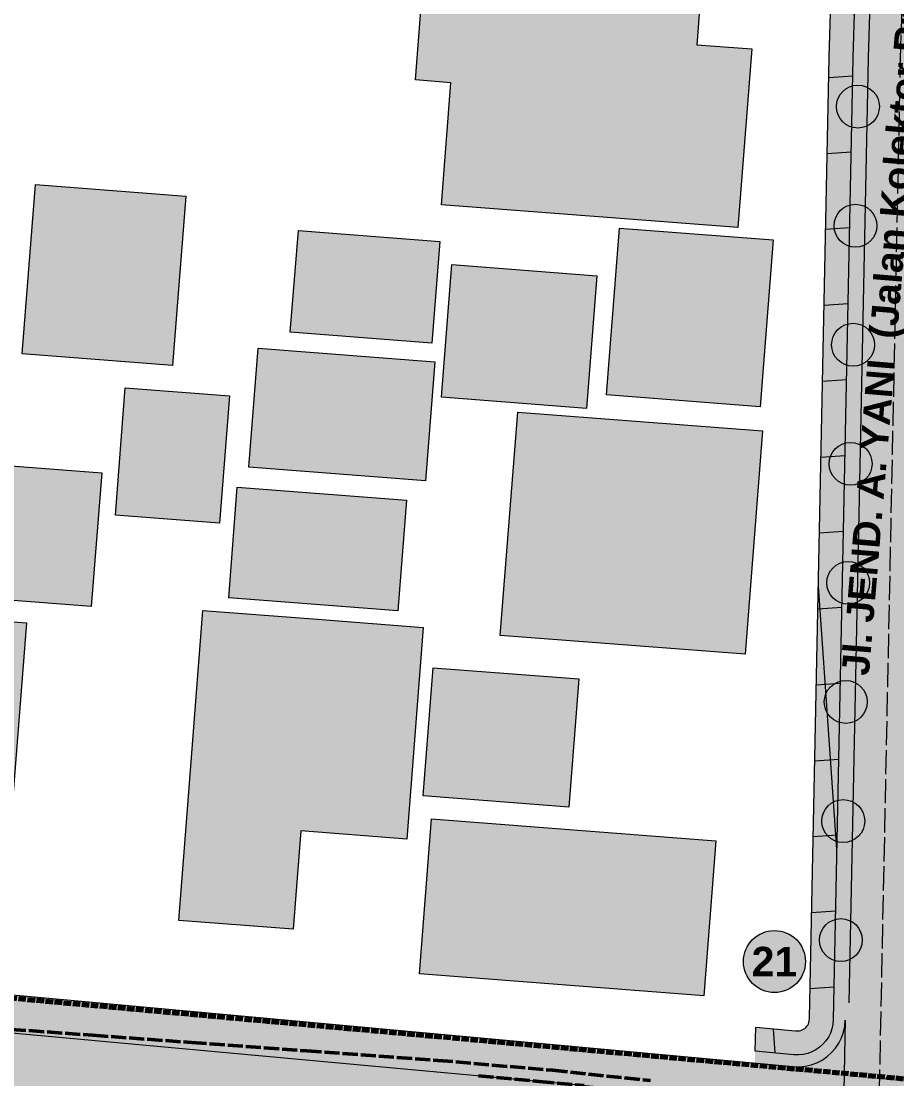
# Model space of a CAD drawing. Header units: metres. Extents: x 305909 to 307171, y 9156037 to 9156671.
# Drawn here: x 306816.2 to 306889.7, y 9156462.2 to 9156551 of the extents above; entities that cross this region are included whole.
import ezdxf
from ezdxf.enums import TextEntityAlignment as Align

# ---------------------------------------------------------------- set-up
doc = ezdxf.new("R2010")
doc.units = ezdxf.units.M
doc.linetypes.add('DASHED', pattern=[1.524, 1.27, -0.254])
doc.linetypes.add('DASHED2', pattern=[0.762, 0.635, -0.127])
for name, color, linetype, lineweight, true_color in [('B-DELINEASI', 7, 'DASHED2', 70, 0xc800c8), ('J-BADAN_KOLEKTOR', 7, 'Continuous', 13, 0x6e6e6e), ('J-MARKA_TEPI', 7, 'Continuous', 13, 0xffffff), ('J-PERKERASAN_JALAN', 7, 'Continuous', 9, 0x989896), ('J-SUMBU_KOLEKTOR', 7, 'DASHED', 18, 0xffffff), ('K-BANGUNAN_LUAR_TAPAK', 7, 'Continuous', 9, 0xdedede), ('P-TROTOAR_AYANI', 7, 'Continuous', 9, 0xd6c8b2), ('T-JALUR_DISTRIBUSI_BARANG', 7, 'DASHED', 50, 0x7832aa), ('T-LABEL_JALAN', 7, 'Continuous', 0, 0x282828), ('T-NOMOR_ELEMEN', 7, 'Continuous', 18, 0x141414), ('V-JALUR_HIJAU_AYANI', 7, 'Continuous', 0, 0x96cd78), ('V-POHON_PENEDUH', 7, 'Continuous', 13, 0x288232), ('Z-R', 7, 'Continuous', 0, 0xfaf4e6)]:
    doc.layers.add(name, color=color, linetype=linetype, lineweight=lineweight, true_color=true_color)
doc.styles.add('ARIALB', font='arialbd.ttf')

# ---------------------------------------------------------------- blocks, each defined once
blk = doc.blocks.new('POHON')
at = {"true_color": 0x347638}
h = blk.add_hatch(color=97, dxfattribs=at)
h.dxf.hatch_style = 1
edge = h.paths.add_edge_path()
edge.add_arc((0, 0), 1, 0, 360)
at = {"true_color": 0x3e843e}
h = blk.add_hatch(color=97, dxfattribs=at)
h.dxf.hatch_style = 1
edge = h.paths.add_edge_path()
edge.add_arc((0, 0.78), 0.32, 0, 360)
h = blk.add_hatch(color=97, dxfattribs=at)
h.dxf.hatch_style = 1
edge = h.paths.add_edge_path()
edge.add_arc((-0.552, 0.552), 0.32, 0, 360)
at = {"true_color": 0x62a556}
h = blk.add_hatch(color=85, dxfattribs=at)
h.dxf.hatch_style = 1
edge = h.paths.add_edge_path()
edge.add_arc((-0.2, 0.22), 0.55, 0, 360)
at = {"true_color": 0x697060}
h = blk.add_hatch(color=251, dxfattribs=at)
h.dxf.hatch_style = 1
edge = h.paths.add_edge_path()
edge.add_arc((0.38, -0.38), 1, 0, 360)
at = {"true_color": 0x3e843e}
h = blk.add_hatch(color=97, dxfattribs=at)
h.dxf.hatch_style = 1
edge = h.paths.add_edge_path()
edge.add_arc((0.552, 0.552), 0.32, 0, 360)
h = blk.add_hatch(color=97, dxfattribs=at)
h.dxf.hatch_style = 1
edge = h.paths.add_edge_path()
edge.add_arc((-0.78, 0), 0.32, 0, 360)
h = blk.add_hatch(color=97, dxfattribs=at)
h.dxf.hatch_style = 1
edge = h.paths.add_edge_path()
edge.add_arc((0.78, 0), 0.32, 0, 360)
h = blk.add_hatch(color=97, dxfattribs=at)
h.dxf.hatch_style = 1
edge = h.paths.add_edge_path()
edge.add_arc((-0.552, -0.552), 0.32, 0, 360)
h = blk.add_hatch(color=97, dxfattribs=at)
h.dxf.hatch_style = 1
edge = h.paths.add_edge_path()
edge.add_arc((0, -0.78), 0.32, 0, 360)
h = blk.add_hatch(color=97, dxfattribs=at)
h.dxf.hatch_style = 1
edge = h.paths.add_edge_path()
edge.add_arc((0.552, -0.552), 0.32, 0, 360)
at = {"color": 99, "lineweight": 9, "true_color": 0x235528}
blk.add_circle((0, 0), 1, dxfattribs=at)

msp = doc.modelspace()

# ---------------------------------------------------------------- hatches: boundary and pattern name
at = {"layer": 'J-BADAN_KOLEKTOR', "true_color": 0x54565a}
h = msp.add_hatch(color=251, dxfattribs=at)
h.dxf.hatch_style = 1
h.paths.add_polyline_path([(306889.931, 9156640), (306895.936, 9156640), (306895.475, 9156629.11), (306895.474, 9156629.085), (306895.474, 9156629.061), (306893.315, 9156557.748), (306893.149, 9156552.271), (306893.014, 9156547.717), (306892.993, 9156546.713), (306891.335, 9156465.673), (306891.237, 9156460.847), (306891.218, 9156460.566), (306890.645, 9156455.57), (306884.99, 9156406.251), (306884.352, 9156400.688), (306883.988, 9156395.099), (306877.628, 9156297.463), (306877.621, 9156297.351), (306877.62, 9156297.238), (306877.496, 9156282.777), (306877.038, 9156229.12), (306876.993, 9156223.827), (306876.944, 9156218.116), (306876.813, 9156202.951), (306876.76, 9156196.862), (306876.753, 9156196.674), (306876.43, 9156192.144), (306875.837, 9156183.84), (306875.836, 9156183.815), (306875.834, 9156183.79), (306874.011, 9156152.681), (306874.01, 9156152.675), (306874.01, 9156152.669), (306873.9, 9156150.695), (306873.792, 9156148.75), (306873.788, 9156148.669), (306873.786, 9156148.588), (306873.743, 9156145.719), (306873.719, 9156144.136), (306873.718, 9156144.098), (306873.716, 9156144.044), (306873.716, 9156144.024), (306873.714, 9156143.986), (306873.657, 9156142.889), (306873.495, 9156139.805), (306873.492, 9156139.752), (306873.491, 9156139.7), (306873.213, 9156129.068), (306873.057, 9156123.08), (306872.863, 9156115.623), (306872.83, 9156115.253), (306872.163, 9156110.834), (306864.194, 9156058.08), (306864.167, 9156057.904), (306864.156, 9156057.726), (306863.079, 9156040), (306857.068, 9156040), (306857.115, 9156040.772), (306857.836, 9156052.639), (306858.186, 9156058.401), (306858.215, 9156058.667), (306858.909, 9156063.262), (306864.38, 9156099.484), (306866.833, 9156115.72), (306866.87, 9156115.965), (306866.876, 9156116.213), (306866.922, 9156117.98), (306867.495, 9156139.935), (306867.495, 9156139.962), (306867.497, 9156140.001), (306867.498, 9156140.014), (306867.499, 9156140.041), (306867.717, 9156144.189), (306867.72, 9156144.264), (306867.722, 9156144.338), (306867.781, 9156148.295), (306867.789, 9156148.8), (306867.79, 9156148.84), (306867.793, 9156148.916), (306867.793, 9156148.921), (306867.795, 9156148.961), (306867.862, 9156150.175), (306868.019, 9156153.006), (306869.543, 9156179.003), (306869.847, 9156184.185), (306869.849, 9156184.223), (306870.257, 9156189.937), (306870.599, 9156194.727), (306870.753, 9156196.882), (306870.761, 9156197.007), (306870.763, 9156197.132), (306870.863, 9156208.724), (306870.993, 9156223.879), (306870.993, 9156223.879), (306871.576, 9156292.11), (306871.622, 9156297.487), (306871.628, 9156297.656), (306871.981, 9156303.077), (306872.914, 9156317.396), (306878.368, 9156401.127), (306878.372, 9156401.176), (306878.38, 9156401.273), (306878.385, 9156401.322), (306880.543, 9156420.136), (306884.601, 9156455.528), (306885.241, 9156461.11), (306885.363, 9156467.081), (306887.015, 9156547.847), (306887.016, 9156547.874), (306887.152, 9156552.449), (306887.152, 9156552.45), (306889.305, 9156623.574), (306889.305, 9156623.574), (306889.478, 9156629.285), (306889.479, 9156629.321), (306889.699, 9156634.526), (306889.931, 9156640)])
at = {"layer": 'J-MARKA_TEPI', "true_color": 0xffffff}
h = msp.add_hatch(color=7, dxfattribs=at)
h.dxf.hatch_style = 1
h.paths.add_polyline_path([(306888.253, 9156537.2), (306888.953, 9156535.6), (306888.503, 9156535.6), (306888.503, 9156532.8), (306888.003, 9156532.8), (306888.003, 9156535.6), (306887.553, 9156535.6)])
h = msp.add_hatch(color=7, dxfattribs=at)
h.dxf.hatch_style = 1
h.paths.add_polyline_path([(306886.821, 9156467.2), (306887.521, 9156465.6), (306887.071, 9156465.6), (306887.071, 9156462.8), (306886.571, 9156462.8), (306886.571, 9156465.6), (306886.121, 9156465.6)])
at = {"layer": 'J-PERKERASAN_JALAN', "true_color": 0x989896}
h = msp.add_hatch(color=252, dxfattribs=at)
h.dxf.hatch_style = 1
h.paths.add_polyline_path([(306746.832, 9156478.131), (306746.851, 9156478.127), (306801.838, 9156470.455), (306802.024, 9156470.433), (306880.998, 9156463.18), (306881.503, 9156463.165), (306882.005, 9156463.215), (306882.497, 9156463.327), (306882.972, 9156463.5), (306883.42, 9156463.732), (306883.836, 9156464.018), (306884.212, 9156464.355), (306884.543, 9156464.736), (306884.824, 9156465.156), (306885.049, 9156465.607), (306885.216, 9156466.084), (306885.321, 9156466.578), (306885.363, 9156467.081), (306885.241, 9156461.11), (306884.601, 9156455.528), (306884.626, 9156456.058), (306884.581, 9156456.587), (306884.466, 9156457.105), (306884.284, 9156457.603), (306884.037, 9156458.073), (306883.731, 9156458.506), (306883.369, 9156458.895), (306882.96, 9156459.233), (306882.509, 9156459.513), (306882.025, 9156459.731), (306881.517, 9156459.883), (306880.993, 9156459.967), (306801.624, 9156467.257), (306801.577, 9156467.261), (306801.549, 9156467.265), (306801.503, 9156467.271), (306746.832, 9156474.899), (306746.832, 9156478.131)])
at = {"layer": 'K-BANGUNAN_LUAR_TAPAK', "true_color": 0xe8e8e6}
h = msp.add_hatch(color=254, dxfattribs=at)
h.dxf.hatch_style = 1
h.paths.add_polyline_path([(306873.388, 9156555.235), (306872.895, 9156548.984), (306877.531, 9156548.627), (306876.356, 9156533.624), (306851.464, 9156535.536), (306852.261, 9156545.792), (306849.292, 9156546.024), (306850.141, 9156557.021), (306873.388, 9156555.235)])
h = msp.add_hatch(color=254, dxfattribs=at)
h.dxf.hatch_style = 1
h.paths.add_polyline_path([(306830.01, 9156536.268), (306828.897, 9156522.062), (306816.281, 9156523.028), (306817.393, 9156537.245), (306830.01, 9156536.268)])
h = msp.add_hatch(color=254, dxfattribs=at)
h.dxf.hatch_style = 1
h.paths.add_polyline_path([(306851.322, 9156532.472), (306850.662, 9156523.931), (306838.784, 9156524.845), (306839.456, 9156533.386), (306851.322, 9156532.472)])
h = msp.add_hatch(color=254, dxfattribs=at)
h.dxf.hatch_style = 1
h.paths.add_polyline_path([(306879.306, 9156532.597), (306878.215, 9156518.59), (306865.334, 9156519.589), (306866.425, 9156533.584), (306879.306, 9156532.597)])
h = msp.add_hatch(color=254, dxfattribs=at)
h.dxf.hatch_style = 1
h.paths.add_polyline_path([(306864.51, 9156529.584), (306863.639, 9156518.443), (306851.464, 9156519.378), (306852.334, 9156530.519), (306864.51, 9156529.584)])
h = msp.add_hatch(color=254, dxfattribs=at)
h.dxf.hatch_style = 1
h.paths.add_polyline_path([(306850.911, 9156522.362), (306850.135, 9156512.371), (306835.31, 9156513.505), (306836.086, 9156523.496), (306850.911, 9156522.362)])
h = msp.add_hatch(color=254, dxfattribs=at)
h.dxf.hatch_style = 1
h.paths.add_polyline_path([(306833.664, 9156519.493), (306832.835, 9156508.817), (306824.104, 9156509.489), (306824.933, 9156520.166), (306833.664, 9156519.493)])
h = msp.add_hatch(color=254, dxfattribs=at)
h.dxf.hatch_style = 1
h.paths.add_polyline_path([(306878.433, 9156516.556), (306876.976, 9156497.814), (306856.411, 9156499.39), (306857.869, 9156518.132), (306878.433, 9156516.556)])
h = msp.add_hatch(color=254, dxfattribs=at)
h.dxf.hatch_style = 1
h.paths.add_polyline_path([(306822.953, 9156513.046), (306822.072, 9156501.816), (306814.433, 9156502.405), (306815.315, 9156513.634), (306822.953, 9156513.046)])
h = msp.add_hatch(color=254, dxfattribs=at)
h.dxf.hatch_style = 1
h.paths.add_polyline_path([(306848.541, 9156510.739), (306847.818, 9156501.456), (306833.611, 9156502.549), (306834.335, 9156511.831), (306848.541, 9156510.739)])
h = msp.add_hatch(color=254, dxfattribs=at)
h.dxf.hatch_style = 1
h.paths.add_polyline_path([(306849.942, 9156500.06), (306848.558, 9156482.281), (306839.672, 9156482.964), (306839.032, 9156474.721), (306829.418, 9156475.457), (306830.057, 9156483.699), (306831.442, 9156501.478), (306841.056, 9156500.743), (306849.942, 9156500.06)])
h = msp.add_hatch(color=254, dxfattribs=at)
h.dxf.hatch_style = 1
h.paths.add_polyline_path([(306805.364, 9156499.315), (306805.522, 9156501.285), (306816.637, 9156500.434), (306814.802, 9156476.879), (306803.686, 9156477.73), (306803.927, 9156480.916), (306795.858, 9156481.547), (306797.295, 9156499.935), (306805.364, 9156499.315)])
h = msp.add_hatch(color=254, dxfattribs=at)
h.dxf.hatch_style = 1
h.paths.add_polyline_path([(306863.014, 9156495.734), (306862.175, 9156484.969), (306849.933, 9156485.914), (306850.772, 9156496.668), (306863.014, 9156495.734)])
h = msp.add_hatch(color=254, dxfattribs=at)
h.dxf.hatch_style = 1
h.paths.add_polyline_path([(306874.512, 9156482.143), (306873.495, 9156469.132), (306849.619, 9156470.96), (306850.625, 9156483.982), (306874.512, 9156482.143)])
at = {"layer": 'P-TROTOAR_AYANI', "true_color": 0xd4ccbe}
h = msp.add_hatch(color=9, dxfattribs=at)
h.dxf.hatch_style = 1
h.paths.add_polyline_path([(306885.274, 9156626.695), (306885.706, 9156626.666), (306886.097, 9156626.587), (306886.475, 9156626.456), (306886.832, 9156626.276), (306887.162, 9156626.05), (306887.458, 9156625.783), (306887.717, 9156625.478), (306887.933, 9156625.141), (306888.102, 9156624.779), (306888.221, 9156624.398), (306888.288, 9156624.004), (306888.304, 9156623.571), (306886.152, 9156552.479), (306886.016, 9156547.904), (306886.016, 9156547.899), (306886.015, 9156547.871), (306886.015, 9156547.867), (306884.364, 9156467.133), (306884.33, 9156466.724), (306884.251, 9156466.354), (306884.126, 9156465.997), (306883.957, 9156465.658), (306883.747, 9156465.344), (306883.499, 9156465.058), (306883.217, 9156464.806), (306882.905, 9156464.591), (306882.569, 9156464.418), (306882.213, 9156464.288), (306881.844, 9156464.204), (306881.468, 9156464.167), (306881.058, 9156464.178), (306877.808, 9156464.477), (306877.849, 9156466.481), (306881.178, 9156466.176), (306881.398, 9156466.169), (306881.523, 9156466.182), (306881.646, 9156466.21), (306881.763, 9156466.253), (306881.875, 9156466.31), (306881.978, 9156466.381), (306882.072, 9156466.465), (306882.154, 9156466.56), (306882.224, 9156466.664), (306882.28, 9156466.776), (306882.321, 9156466.895), (306882.347, 9156467.017), (306882.366, 9156467.237), (306884.016, 9156547.908), (306884.016, 9156547.919), (306884.017, 9156547.947), (306884.017, 9156547.964), (306884.153, 9156552.538), (306886.303, 9156623.565), (306886.295, 9156623.798), (306886.272, 9156623.928), (306886.233, 9156624.055), (306886.177, 9156624.175), (306886.105, 9156624.286), (306886.02, 9156624.387), (306885.921, 9156624.476), (306885.812, 9156624.551), (306885.694, 9156624.61), (306885.569, 9156624.654), (306885.439, 9156624.68), (306885.207, 9156624.695), (306881.835, 9156624.696), (306881.896, 9156626.696), (306885.274, 9156626.695)])
at = {"layer": 'P-TROTOAR_AYANI', "true_color": 0xbeb6a8}
h = msp.add_hatch(dxfattribs=at)
h.set_pattern_fill('NET', color=253, scale=2, angle=4)
h.paths.add_polyline_path([(306885.274, 9156626.695), (306885.706, 9156626.666), (306886.097, 9156626.587), (306886.475, 9156626.456), (306886.832, 9156626.276), (306887.162, 9156626.05), (306887.458, 9156625.783), (306887.717, 9156625.478), (306887.933, 9156625.141), (306888.102, 9156624.779), (306888.221, 9156624.398), (306888.288, 9156624.004), (306888.304, 9156623.571), (306886.152, 9156552.479), (306886.016, 9156547.904), (306886.016, 9156547.899), (306886.015, 9156547.871), (306886.015, 9156547.867), (306884.364, 9156467.133), (306884.33, 9156466.724), (306884.251, 9156466.354), (306884.126, 9156465.997), (306883.957, 9156465.658), (306883.747, 9156465.344), (306883.499, 9156465.058), (306883.217, 9156464.806), (306882.905, 9156464.591), (306882.569, 9156464.418), (306882.213, 9156464.288), (306881.844, 9156464.204), (306881.468, 9156464.167), (306881.058, 9156464.178), (306877.808, 9156464.477), (306877.849, 9156466.481), (306881.178, 9156466.176), (306881.398, 9156466.169), (306881.523, 9156466.182), (306881.646, 9156466.21), (306881.763, 9156466.253), (306881.875, 9156466.31), (306881.978, 9156466.381), (306882.072, 9156466.465), (306882.154, 9156466.56), (306882.224, 9156466.664), (306882.28, 9156466.776), (306882.321, 9156466.895), (306882.347, 9156467.017), (306882.366, 9156467.237), (306884.016, 9156547.908), (306884.016, 9156547.919), (306884.017, 9156547.947), (306884.017, 9156547.964), (306884.153, 9156552.538), (306886.303, 9156623.565), (306886.295, 9156623.798), (306886.272, 9156623.928), (306886.233, 9156624.055), (306886.177, 9156624.175), (306886.105, 9156624.286), (306886.02, 9156624.387), (306885.921, 9156624.476), (306885.812, 9156624.551), (306885.694, 9156624.61), (306885.569, 9156624.654), (306885.439, 9156624.68), (306885.207, 9156624.695), (306881.835, 9156624.696), (306881.896, 9156626.696), (306885.274, 9156626.695)])
at = {"layer": 'T-JALUR_DISTRIBUSI_BARANG', "true_color": 0x7832aa}
h = msp.add_hatch(color=195, dxfattribs=at)
h.dxf.hatch_style = 1
h.paths.add_polyline_path([(306854.188, 9156463.44), (306851.083, 9156462.354), (306851.316, 9156465.044)])
h = msp.add_hatch(color=195, dxfattribs=at)
h.dxf.hatch_style = 1
h.paths.add_polyline_path([(306863.452, 9156461.582), (306860.34, 9156460.514), (306860.589, 9156463.203)])
at = {"layer": 'T-NOMOR_ELEMEN', "true_color": 0xffffff}
h = msp.add_hatch(color=7, dxfattribs=at)
h.dxf.hatch_style = 1
edge = h.paths.add_edge_path()
edge.add_arc((306879.423, 9156472), 2.6, 0, 360)
at = {"layer": 'V-JALUR_HIJAU_AYANI', "true_color": 0x84ba60}
h = msp.add_hatch(color=83, dxfattribs=at)
h.dxf.hatch_style = 1
h.paths.add_polyline_path([(306885.307, 9156627.695), (306885.839, 9156627.66), (306886.362, 9156627.554), (306886.866, 9156627.379), (306887.342, 9156627.139), (306887.782, 9156626.838), (306888.178, 9156626.48), (306888.523, 9156626.074), (306888.81, 9156625.625), (306889.036, 9156625.142), (306889.195, 9156624.633), (306889.285, 9156624.107), (306889.305, 9156623.574), (306887.152, 9156552.449), (306887.016, 9156547.874), (306887.015, 9156547.847), (306885.363, 9156467.081), (306885.321, 9156466.578), (306885.216, 9156466.084), (306885.049, 9156465.607), (306884.824, 9156465.156), (306884.543, 9156464.736), (306884.212, 9156464.355), (306883.836, 9156464.018), (306883.42, 9156463.732), (306882.972, 9156463.5), (306882.497, 9156463.327), (306882.005, 9156463.215), (306881.503, 9156463.165), (306880.998, 9156463.18), (306877.788, 9156463.474), (306877.808, 9156464.477), (306881.058, 9156464.178), (306881.468, 9156464.167), (306881.844, 9156464.204), (306882.213, 9156464.288), (306882.569, 9156464.418), (306882.905, 9156464.591), (306883.217, 9156464.806), (306883.499, 9156465.058), (306883.747, 9156465.344), (306883.957, 9156465.658), (306884.126, 9156465.997), (306884.251, 9156466.354), (306884.33, 9156466.724), (306884.364, 9156467.133), (306886.015, 9156547.867), (306886.015, 9156547.871), (306886.016, 9156547.899), (306886.016, 9156547.904), (306886.152, 9156552.479), (306888.304, 9156623.571), (306888.288, 9156624.004), (306888.221, 9156624.398), (306888.102, 9156624.779), (306887.933, 9156625.141), (306887.717, 9156625.478), (306887.458, 9156625.783), (306887.162, 9156626.05), (306886.832, 9156626.276), (306886.475, 9156626.456), (306886.097, 9156626.587), (306885.706, 9156626.666), (306885.274, 9156626.695), (306881.896, 9156626.696), (306881.926, 9156627.696), (306885.307, 9156627.695)])
at = {"layer": 'Z-R', "true_color": 0xe2eacc}
h = msp.add_hatch(color=254, dxfattribs=at)
h.dxf.hatch_style = 1
h.paths.add_polyline_path([(306927.873, 9156458.283), (307002.836, 9156450.56), (307002.836, 9156450.56), (307044.691, 9156443.813), (307044.162, 9156437.075), (307011.054, 9156442.288), (306991.356, 9156445.145), (306889.216, 9156453.568), (306875.896, 9156459.735), (306875.789, 9156457.914), (306812.815, 9156460.602), (306780.828, 9156466.643), (306781.809, 9156471.972), (306884.852, 9156462.665), (306888.869, 9156462.302), (306927.873, 9156458.283)])

# ---------------------------------------------------------------- linework, layer by layer
at = {"layer": 'B-DELINEASI'}
msp.add_lwpolyline([(306572.178, 9156510.306), (306677.166, 9156490.276), (306781.809, 9156471.972), (306888.869, 9156462.302), (307002.836, 9156450.56), (307044.811, 9156445.344), (307040.22, 9156386.794), (307034.792, 9156282.996), (307033.552, 9156256.861), (307033.552, 9156224.798), (307008.361, 9156221.849), (306994.202, 9156219.777), (306994.202, 9156214.251), (306986.259, 9156211.833), (306955.522, 9156207.689), (306947.234, 9156203.199), (306914.425, 9156199.401), (306871.946, 9156198.019), (306868.838, 9156144.144), (306843.973, 9156139.654), (306613.966, 9156113.407)], dxfattribs=at)
at = {"layer": 'J-MARKA_TEPI'}
msp.add_lwpolyline([(306885.693, 9156468.543), (306887.315, 9156547.848), (306887.316, 9156547.873), (306887.452, 9156552.441), (306889.56, 9156622.097)], dxfattribs=at)
at = {"layer": 'J-PERKERASAN_JALAN', "color": 251, "lineweight": 13, "true_color": 0x6c6c6a}
for points in [[(306802.024, 9156470.433), (306880.998, 9156463.18), (306881.503, 9156463.165), (306882.005, 9156463.215), (306882.497, 9156463.327), (306882.972, 9156463.5), (306883.42, 9156463.732), (306883.836, 9156464.018), (306884.212, 9156464.355), (306884.543, 9156464.736), (306884.824, 9156465.156), (306885.049, 9156465.607), (306885.216, 9156466.084), (306885.321, 9156466.578), (306885.363, 9156467.081), (306885.241, 9156461.11)], [(306880.993, 9156459.967), (306801.624, 9156467.257)]]:
    msp.add_lwpolyline(points, dxfattribs=at)
at = {"layer": 'J-SUMBU_KOLEKTOR', "linetype": 'DASHED', "ltscale": 1.6}
msp.add_lwpolyline([(306860.074, 9156040), (306861.181, 9156058.219), (306869.864, 9156115.701), (306870.494, 9156139.87), (306870.719, 9156144.162), (306870.789, 9156148.775), (306871.015, 9156152.846), (306872.842, 9156184.01), (306873.761, 9156196.887), (306873.993, 9156223.853), (306874.621, 9156297.461), (306881.363, 9156400.956), (306888.237, 9156460.908), (306890.015, 9156547.793), (306890.151, 9156552.361), (306892.476, 9156629.194), (306892.934, 9156640)], dxfattribs=at)
at = {"layer": 'K-BANGUNAN_LUAR_TAPAK', "color": 9, "lineweight": 9, "true_color": 0xc8c8c6}
for points in [[(306873.388, 9156555.235), (306872.895, 9156548.984), (306877.531, 9156548.627), (306876.356, 9156533.624), (306851.464, 9156535.536), (306852.261, 9156545.792), (306849.292, 9156546.024), (306850.141, 9156557.021), (306873.388, 9156555.235)], [(306830.01, 9156536.268), (306828.897, 9156522.062), (306816.281, 9156523.028), (306817.393, 9156537.245), (306830.01, 9156536.268)], [(306851.322, 9156532.472), (306850.662, 9156523.931), (306838.784, 9156524.845), (306839.456, 9156533.386), (306851.322, 9156532.472)], [(306879.306, 9156532.597), (306878.215, 9156518.59), (306865.334, 9156519.589), (306866.425, 9156533.584), (306879.306, 9156532.597)], [(306864.51, 9156529.584), (306863.639, 9156518.443), (306851.464, 9156519.378), (306852.334, 9156530.519), (306864.51, 9156529.584)], [(306850.911, 9156522.362), (306850.135, 9156512.371), (306835.31, 9156513.505), (306836.086, 9156523.496), (306850.911, 9156522.362)], [(306833.664, 9156519.493), (306832.835, 9156508.817), (306824.104, 9156509.489), (306824.933, 9156520.166), (306833.664, 9156519.493)], [(306878.433, 9156516.556), (306876.976, 9156497.814), (306856.411, 9156499.39), (306857.869, 9156518.132), (306878.433, 9156516.556)], [(306822.953, 9156513.046), (306822.072, 9156501.816), (306814.433, 9156502.405), (306815.315, 9156513.634), (306822.953, 9156513.046)], [(306848.541, 9156510.739), (306847.818, 9156501.456), (306833.611, 9156502.549), (306834.335, 9156511.831), (306848.541, 9156510.739)], [(306849.942, 9156500.06), (306848.558, 9156482.281), (306839.672, 9156482.964), (306839.032, 9156474.721), (306829.418, 9156475.457), (306830.057, 9156483.699), (306831.442, 9156501.478), (306841.056, 9156500.743), (306849.942, 9156500.06)], [(306805.364, 9156499.315), (306805.522, 9156501.285), (306816.637, 9156500.434), (306814.802, 9156476.879), (306803.686, 9156477.73), (306803.927, 9156480.916), (306795.858, 9156481.547), (306797.295, 9156499.935), (306805.364, 9156499.315)], [(306863.014, 9156495.734), (306862.175, 9156484.969), (306849.933, 9156485.914), (306850.772, 9156496.668), (306863.014, 9156495.734)], [(306874.512, 9156482.143), (306873.495, 9156469.132), (306849.619, 9156470.96), (306850.625, 9156483.982), (306874.512, 9156482.143)]]:
    msp.add_lwpolyline(points, close=True, dxfattribs=at)
at = {"layer": 'P-TROTOAR_AYANI', "color": 252, "lineweight": 9, "true_color": 0xa09688}
msp.add_lwpolyline([(306886.152, 9156552.479), (306886.016, 9156547.904), (306886.016, 9156547.899), (306886.015, 9156547.871), (306886.015, 9156547.867), (306884.364, 9156467.133), (306884.33, 9156466.724), (306884.251, 9156466.354), (306884.126, 9156465.997), (306883.957, 9156465.658), (306883.747, 9156465.344), (306883.499, 9156465.058), (306883.217, 9156464.806), (306882.905, 9156464.591), (306882.569, 9156464.418), (306882.213, 9156464.288), (306881.844, 9156464.204), (306881.468, 9156464.167), (306881.058, 9156464.178), (306877.808, 9156464.477), (306877.849, 9156466.481), (306881.178, 9156466.176), (306881.398, 9156466.169), (306881.523, 9156466.182), (306881.646, 9156466.21), (306881.763, 9156466.253), (306881.875, 9156466.31), (306881.978, 9156466.381), (306882.072, 9156466.465), (306882.154, 9156466.56), (306882.224, 9156466.664), (306882.28, 9156466.776), (306882.321, 9156466.895), (306882.347, 9156467.017), (306882.366, 9156467.237), (306884.016, 9156547.908), (306884.016, 9156547.919), (306884.017, 9156547.947), (306884.017, 9156547.964), (306884.153, 9156552.538)], dxfattribs=at)
at = {"layer": 'T-JALUR_DISTRIBUSI_BARANG'}
for points in [[(306815.324, 9156466.307), (306822.217, 9156465.806), (306830.487, 9156465.205), (306840.133, 9156464.504), (306851.156, 9156463.703), (306860.786, 9156462.869), (306869.022, 9156462)], [(306854.581, 9156462.402), (306859.67, 9156461.932), (306863.452, 9156461.582)]]:
    msp.add_lwpolyline(points, dxfattribs=at)
at = {"layer": 'T-NOMOR_ELEMEN'}
msp.add_circle((306879.423, 9156472), 2.6, dxfattribs=at)

# ---------------------------------------------------------------- block references
at = {"layer": 'V-POHON_PENEDUH', "xscale": 1.8, "yscale": 1.8}
for p in [(306886.432, 9156543.787), (306886.227, 9156533.79), (306886.023, 9156523.792), (306885.818, 9156513.794), (306885.614, 9156503.796), (306885.409, 9156493.798), (306885.205, 9156483.8), (306885, 9156473.802)]:
    msp.add_blockref('POHON', p, dxfattribs=at)

# ---------------------------------------------------------------- texts
at = {"layer": 'T-LABEL_JALAN', "color": 7, "true_color": 0xffffff, "style": 'ARIALB'}
msp.add_text('Jl. JEND. A. YANI  (Jalan Kolektor Primer / Jalan Provinsi)', height=2.3, rotation=85.24216, dxfattribs=at).set_placement((306889.855, 9156540), align=Align.MIDDLE_CENTER)
at = {"layer": 'T-NOMOR_ELEMEN', "style": 'ARIALB'}
msp.add_text('21', height=2.47, dxfattribs=at).set_placement((306879.423, 9156472), align=Align.MIDDLE_CENTER)

doc.saveas('drawing.dxf')
